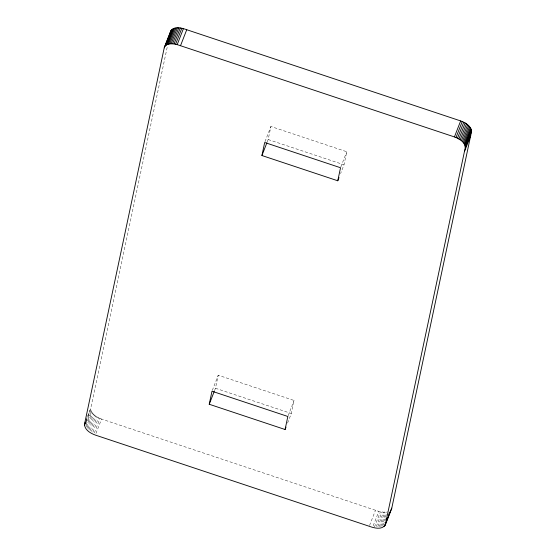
<?xml version="1.0" encoding="UTF-8"?>
<svg xmlns="http://www.w3.org/2000/svg" width="556" height="556" viewBox="0 0 556 556"><rect width="100%" height="100%" fill="white"/><g stroke="black" fill="none" stroke-linecap="round" stroke-linejoin="round"><path stroke-width="0.42" stroke-dasharray="2.78 2.08" d="M86.048 420.364L90.725 408.368L167.571 45.488M214.533 390.653L215.464 388.255L218.23 375.217L294.075 400.473L291.316 413.511L287.577 423.109M267.221 141.926L268.159 139.528L270.918 126.49L346.77 151.746L344.011 164.784L340.578 173.583M86.055 421.337L90.725 408.368M86.27 422.338L90.948 410.342L90.732 409.341M86.048 424.951L91.351 411.35L90.948 410.342M86.312 426.765L91.928 412.364L91.351 411.35M87.056 427.766L92.671 413.365L91.928 412.364M87.959 428.739L93.568 414.345L92.671 413.365M89.002 429.684L94.61 415.29L93.568 414.345M90.176 430.58L95.785 416.187L94.61 415.29M91.469 431.421L97.085 417.028L95.785 416.187M92.873 432.193L98.488 417.792L97.085 417.028M94.374 432.874L99.99 418.48L98.488 417.792M95.966 433.471L101.574 419.071L378.81 511.374L383.452 512.187L387.421 511.861M264.997 141.69L270.918 126.49M212.302 390.416L218.23 375.217M340.849 166.946L346.77 151.746M288.154 415.673L294.075 400.473M369.559 525.476L375.488 510.283M373.194 525.767L378.81 511.374M374.48 526.97L380.408 511.777M376.342 526.442L381.958 512.048M377.837 526.588L383.452 512.187M379.255 526.601L384.87 512.201M380.582 526.49L386.198 512.097M381.805 526.261L386.483 514.265M383.23 525.107L385.725 518.713M268.159 139.528L344.011 164.784M215.464 388.255L291.316 413.511M99.99 418.48L101.574 419.071"/><path stroke-width="0.83" d="M385.252 525.003L465.275 147.632L471.516 131.64C471.307 125.976 465.393 122.661 460.66 120.93L186.746 29.725C181.895 27.96 174.292 25.861 170.748 30.997L164.215 47.886L84.484 424.36C84.693 430.024 90.607 433.339 95.34 435.07L369.253 526.275C374.105 528.04 381.708 530.139 385.252 525.003L391.785 508.114L471.516 131.64M170.087 33.589L170.748 30.997M209.23 404.254L211.989 391.215L287.841 416.472L285.082 429.51L209.23 404.254L214.22 391.452M261.925 155.527L264.684 142.489L340.536 167.745L337.77 180.783L261.925 155.527L266.908 142.725M164.215 47.886L171.241 30.212M391.785 508.114L384.759 525.788M165.007 46.211L165.667 45.522L171.908 29.531M165.667 45.522L166.494 44.946L172.735 28.954M166.494 44.946L167.474 44.487L173.708 28.488M167.474 44.487L168.579 44.139L174.813 28.141M168.579 44.139L169.802 43.903L176.043 27.911M169.802 43.903L171.13 43.799L177.371 27.8M171.13 43.799L172.548 43.813L178.789 27.814M172.548 43.813L174.042 43.952L180.276 27.953M174.042 43.952L175.592 44.223L181.833 28.224M175.592 44.223L177.19 44.626L183.424 28.634M177.19 44.626L180.512 45.717L186.746 29.725M84.484 424.36L85.422 421.962M84.498 425.333L85.436 422.935M337.77 180.783L339.021 177.579M285.082 429.51L286.013 427.105M180.512 45.717L454.426 136.929L460.66 120.93M465.275 147.632C465.191 142.565 460.159 139.375 456.01 137.52L462.244 121.521M457.512 138.208L463.753 122.209M458.915 138.972L465.157 122.98M460.215 139.813L466.449 123.814M461.39 140.71L467.624 124.718M462.432 141.655L468.666 125.656M463.329 142.635L469.563 126.636M464.072 143.636L470.306 127.637M464.649 144.65L470.89 128.651M465.052 145.658L471.286 129.666M465.268 146.659L471.502 130.667M464.482 151.531L470.717 135.532M384.092 526.469L384.717 524.871M386.587 520.075L387.525 517.671M388.769 514.474L389.707 512.076M454.426 136.929L456.01 137.52"/></g></svg>
